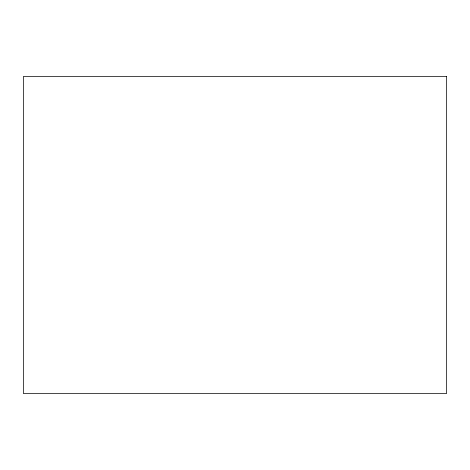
<?xml version="1.0" encoding="UTF-8"?>
<svg xmlns="http://www.w3.org/2000/svg" width="470" height="470" viewBox="0 0 470 470"><rect width="100%" height="100%" fill="white"/><g stroke="black" fill="none" stroke-linecap="round" stroke-linejoin="round"><path stroke-width="0.7" d="M446.5 76.375L23.5 76.375L23.5 393.625L446.5 393.625L446.5 76.375"/></g></svg>
